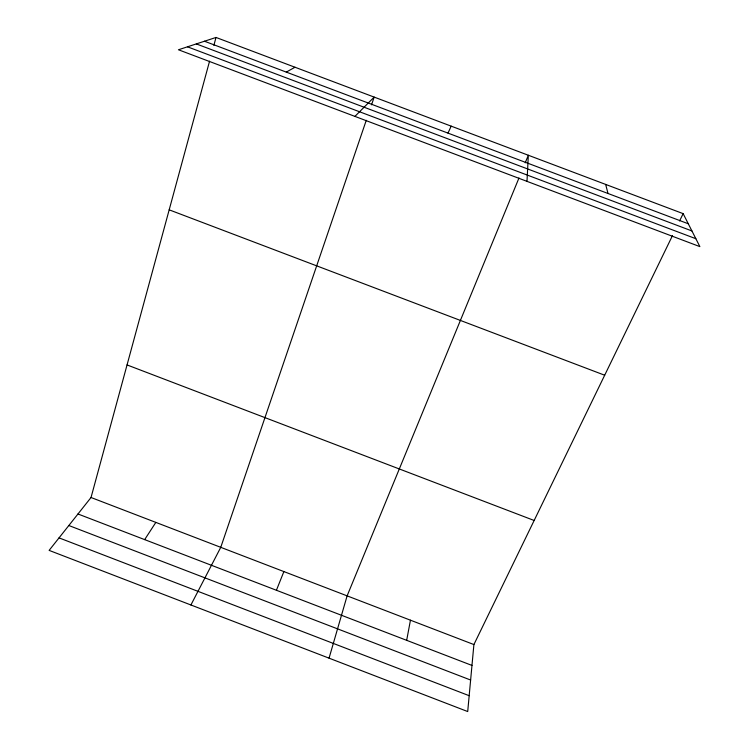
<?xml version="1.0" encoding="UTF-8"?>
<svg xmlns="http://www.w3.org/2000/svg" width="749" height="749" viewBox="0 0 749 749"><rect width="100%" height="100%" fill="white"/><g stroke="black" fill="none" stroke-linecap="round" stroke-linejoin="round"><path stroke-width="1.12" d="M526.996 181.361L528.335 155.249L525.218 162.823M672.49 235.589L473.902 644.561L467.713 711.55L49.125 550.384L91.032 497.505L209.57 61.156M406.67 640.329L410.452 620.191M213.868 45.352L216.012 37.45L683.144 213.643L699.875 246.627L178.459 49.771L216.012 37.45M329.054 658.165L347.115 595.867L518.991 177.972M366.27 120.308L220.758 547.332L190.911 604.977M371.541 104.841L374.172 97.108L354.914 116.395M276.418 590.259L283.88 571.581M448.005 133.116L451.17 126.15M679.586 220.955L683.144 213.643M144.66 539.617L155.839 522.399M286.277 72.101L295.003 67.241M204.477 41.232L688.284 223.773M196.313 43.91L691.917 230.945M187.484 46.812L695.849 238.706M169.18 209.832L604.686 375.221M127.049 364.932L534.149 520.48M91.032 497.505L473.902 644.561M77.971 513.983L471.973 665.43M68.833 525.517L470.625 680.036M59.04 537.876L469.174 695.699M605.66 184.423L608.01 193.495"/></g></svg>
